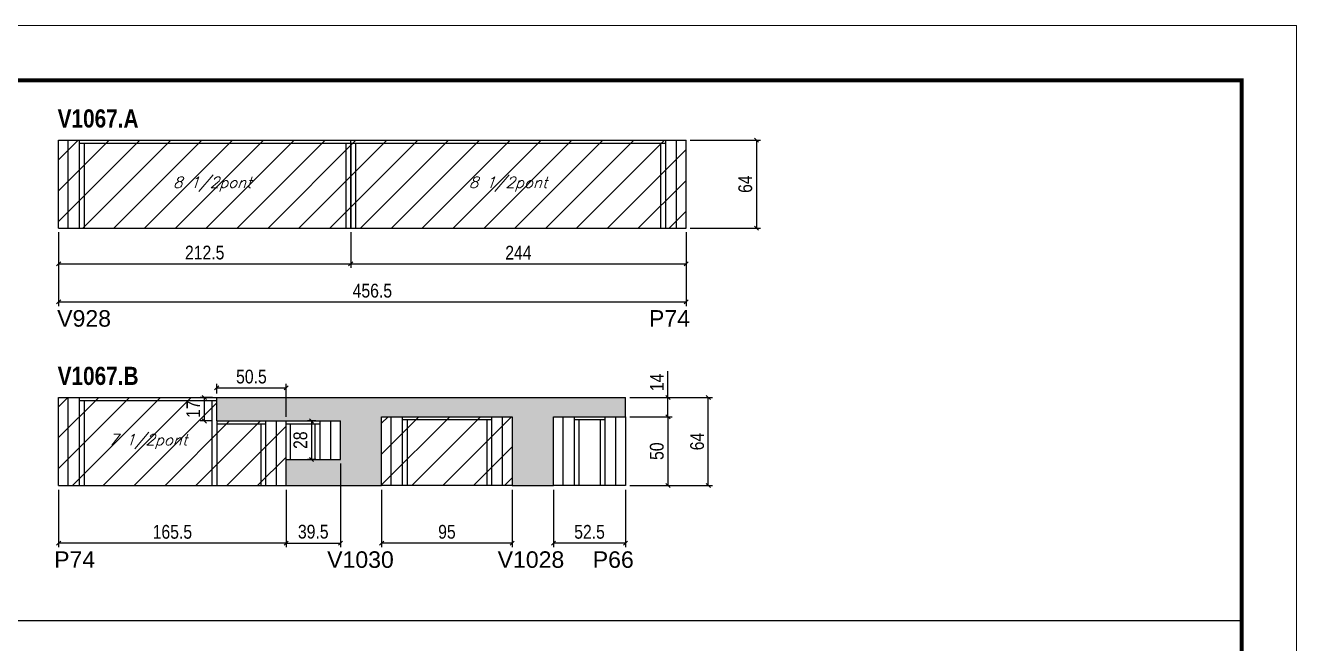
# Model space of a CAD drawing. Extents: x 3309 to 9563, y -2522 to 14608.
# Drawn here: x 5455 to 6379, y 4970 to 5419 of the extents above; entities that cross this region are included whole.
import ezdxf

# ---------------------------------------------------------------- set-up
doc = ezdxf.new("R2010")
doc.units = 0
doc.linetypes.add('DASHED', pattern=[0.75, 0.5, -0.25])
for name, color, linetype in [('5', 5, 'Continuous'), ('COTA', 241, 'Continuous'), ('NOMENCLATURA', 7, 'Continuous'), ('Painéis', 200, 'Continuous'), ('SARR_2.2x7', 40, 'Continuous'), ('SARR_3.5x7', 81, 'Continuous'), ('texto', 7, 'Continuous')]:
    doc.layers.add(name, color=color, linetype=linetype)
for name, color, linetype, lineweight in [('Folhas', 255, 'Continuous', 9), ('Hachura', 251, 'Continuous', 9), ('SARRAFO DE PRESSAO', 251, 'DASHED', 9)]:
    doc.layers.add(name, color=color, linetype=linetype, lineweight=lineweight)
doc.styles.add('COTA TECNICA', font='techl___.ttf', dxfattribs={"height": 10})
doc.styles.add('Romans', font='romans.shx')
doc.styles.get("Standard").update_dxf_attribs({"font": 'arial.ttf'})
doc.styles.add('TECNICA', font='techb___.ttf', dxfattribs={"height": 10})
doc.dimstyles.new('PAINEL', dxfattribs={"dimtxt": 10, "dimasz": 3, "dimexe": 3, "dimexo": 3, "dimgap": 3, "dimtad": 1, "dimdec": 1, "dimzin": 12, "dimdsep": 46, "dimtxsty": 'COTA TECNICA', "dimblk1": 'OBLIQUE', "dimblk2": 'OBLIQUE', "dimsah": 1, "dimcen": 0.9, "dimclrd": 4, "dimclre": 4, "dimclrt": 240, "dimadec": 1, "dimazin": 3, "dimtfac": 1, "dimtdec": 1, "dimtmove": 0, "dimatfit": 3, "dimfxl": 1, "dimtolj": 1, "dimtzin": 12, "dimarcsym": 0})

# ---------------------------------------------------------------- blocks, each defined once
blk = doc.blocks.new('9999999999')
at = {"layer": 'Folhas'}
blk.add_lwpolyline([(98138.98, 34190.21), (99623.98, 34190.21), (99623.98, 35240.21), (98138.98, 35240.21)], close=True, dxfattribs=at)
at = {"layer": 'Folhas', "color": 30, "const_width": 3}
blk.add_lwpolyline([(98213.98, 34230.21), (99583.98, 34230.21), (99583.98, 35200.21), (98213.98, 35200.21)], close=True, dxfattribs=at)
blk = doc.blocks.new('_Oblique')
at = {"color": 0, "linetype": 'ByBlock', "lineweight": -2}
blk.add_line((-0.5, -0.5), (0.5, 0.5), dxfattribs=at)
blk = doc.blocks.new('*D1250')
at = {"layer": 'COTA', "color": 4, "linetype": 'ByBlock', "lineweight": -2, "transparency": 16777216}
for p, q in [((5478.69, 5268.82), (5478.69, 5242.9)), ((5691.19, 5268.82), (5691.19, 5242.9)), ((5478.69, 5245.9), (5691.19, 5245.9))]:
    blk.add_line(p, q, dxfattribs=at)
at = {"layer": 'Defpoints', "color": 0, "linetype": 'ByBlock', "transparency": 16777216}
for p in [(5478.69, 5271.82), (5691.19, 5271.82), (5691.19, 5245.9)]:
    blk.add_point(p, dxfattribs=at)
at = {"layer": 'COTA', "color": 4, "linetype": 'ByBlock', "lineweight": -2, "transparency": 16777216, "xscale": 3, "yscale": 3, "zscale": 3, "rotation": 180}
blk.add_blockref('_Oblique', (5478.69, 5245.9), dxfattribs=at)
at = {"layer": 'COTA', "color": 4, "linetype": 'ByBlock', "lineweight": -2, "transparency": 16777216, "xscale": 3, "yscale": 3, "zscale": 3}
blk.add_blockref('_Oblique', (5691.19, 5245.9), dxfattribs=at)
at = {"layer": 'COTA', "color": 240, "linetype": 'ByBlock', "transparency": 16777216, "insert": (5584.94, 5254.01), "char_height": 10, "attachment_point": 5, "style": 'COTA TECNICA'}
blk.add_mtext('\\A1;212.5', dxfattribs=at)
blk = doc.blocks.new('*D1251')
at = {"layer": 'COTA', "color": 4, "linetype": 'ByBlock', "lineweight": -2, "transparency": 16777216}
for p, q in [((5691.19, 5268.82), (5691.19, 5242.9)), ((5935.19, 5268.82), (5935.19, 5242.9)), ((5691.19, 5245.9), (5935.19, 5245.9))]:
    blk.add_line(p, q, dxfattribs=at)
at = {"layer": 'Defpoints', "color": 0, "linetype": 'ByBlock', "transparency": 16777216}
for p in [(5691.19, 5271.82), (5935.19, 5271.82), (5935.19, 5245.9)]:
    blk.add_point(p, dxfattribs=at)
at = {"layer": 'COTA', "color": 4, "linetype": 'ByBlock', "lineweight": -2, "transparency": 16777216, "xscale": 3, "yscale": 3, "zscale": 3, "rotation": 180}
blk.add_blockref('_Oblique', (5691.19, 5245.9), dxfattribs=at)
at = {"layer": 'COTA', "color": 4, "linetype": 'ByBlock', "lineweight": -2, "transparency": 16777216, "xscale": 3, "yscale": 3, "zscale": 3}
blk.add_blockref('_Oblique', (5935.19, 5245.9), dxfattribs=at)
at = {"layer": 'COTA', "color": 240, "linetype": 'ByBlock', "transparency": 16777216, "insert": (5813.19, 5253.98), "char_height": 10, "attachment_point": 5, "style": 'COTA TECNICA'}
blk.add_mtext('\\A1;244', dxfattribs=at)
blk = doc.blocks.new('*D1253')
at = {"layer": 'COTA', "color": 4, "linetype": 'ByBlock', "lineweight": -2, "transparency": 16777216}
for p, q in [((5478.69, 5268.82), (5478.69, 5215.19)), ((5935.19, 5268.82), (5935.19, 5215.19)), ((5478.69, 5218.19), (5935.19, 5218.19))]:
    blk.add_line(p, q, dxfattribs=at)
at = {"layer": 'Defpoints', "color": 0, "linetype": 'ByBlock', "transparency": 16777216}
for p in [(5478.69, 5271.82), (5935.19, 5271.82), (5935.19, 5218.19)]:
    blk.add_point(p, dxfattribs=at)
at = {"layer": 'COTA', "color": 4, "linetype": 'ByBlock', "lineweight": -2, "transparency": 16777216, "xscale": 3, "yscale": 3, "zscale": 3, "rotation": 180}
blk.add_blockref('_Oblique', (5478.69, 5218.19), dxfattribs=at)
at = {"layer": 'COTA', "color": 4, "linetype": 'ByBlock', "lineweight": -2, "transparency": 16777216, "xscale": 3, "yscale": 3, "zscale": 3}
blk.add_blockref('_Oblique', (5935.19, 5218.19), dxfattribs=at)
at = {"layer": 'COTA', "color": 240, "linetype": 'ByBlock', "transparency": 16777216, "insert": (5706.94, 5226.3), "char_height": 10, "attachment_point": 5, "style": 'COTA TECNICA'}
blk.add_mtext('\\A1;456.5', dxfattribs=at)
blk = doc.blocks.new('*D1254')
at = {"layer": 'COTA', "color": 4, "lineweight": -2, "transparency": 16777216}
for p, q in [((5938.19, 5335.82), (5989.4, 5335.82)), ((5986.4, 5335.82), (5986.4, 5271.82)), ((5938.19, 5271.82), (5989.4, 5271.82))]:
    blk.add_line(p, q, dxfattribs=at)
at = {"layer": 'Defpoints', "color": 0, "transparency": 16777216}
for p in [(5935.19, 5335.82, 0), (5935.19, 5271.82, 0), (5986.4, 5271.82)]:
    blk.add_point(p, dxfattribs=at)
at = {"layer": 'COTA', "color": 4, "lineweight": -2, "transparency": 16777216, "xscale": 3, "yscale": 3, "zscale": 3}
for p, rotation in [((5986.4, 5335.82), 90), ((5986.4, 5271.82), 270)]:
    blk.add_blockref('_Oblique', p, dxfattribs=dict(at, rotation=rotation))
at = {"layer": 'COTA', "color": 240, "transparency": 16777216, "insert": (5978.29, 5303.82), "char_height": 10, "attachment_point": 5, "rotation": 90, "style": 'COTA TECNICA'}
blk.add_mtext('\\A1;64', dxfattribs=at)
blk = doc.blocks.new('*D1255')
at = {"layer": 'COTA', "color": 4, "lineweight": -2, "transparency": 16777216}
for p, q in [((5478.69, 5081.61), (5478.69, 5039.79)), ((5644.19, 5081.61), (5644.19, 5039.79)), ((5644.19, 5042.79), (5478.69, 5042.79))]:
    blk.add_line(p, q, dxfattribs=at)
at = {"layer": 'Defpoints', "color": 0, "transparency": 16777216}
for p in [(5478.69, 5084.61), (5644.19, 5084.61), (5478.69, 5042.79)]:
    blk.add_point(p, dxfattribs=at)
at = {"layer": 'COTA', "color": 4, "lineweight": -2, "transparency": 16777216, "xscale": 3, "yscale": 3, "zscale": 3, "rotation": 180}
blk.add_blockref('_Oblique', (5478.69, 5042.79), dxfattribs=at)
at = {"layer": 'COTA', "color": 4, "lineweight": -2, "transparency": 16777216, "xscale": 3, "yscale": 3, "zscale": 3}
blk.add_blockref('_Oblique', (5644.19, 5042.79), dxfattribs=at)
at = {"layer": 'COTA', "color": 240, "transparency": 16777216, "insert": (5561.44, 5050.9), "char_height": 10, "attachment_point": 5, "style": 'COTA TECNICA'}
blk.add_mtext('\\A1;165.5', dxfattribs=at)
blk = doc.blocks.new('*D1256')
at = {"layer": 'COTA', "color": 4, "lineweight": -2, "transparency": 16777216}
for p, q in [((5713.69, 5081.61), (5713.69, 5039.79)), ((5808.69, 5081.61), (5808.69, 5039.79)), ((5808.69, 5042.79), (5713.69, 5042.79))]:
    blk.add_line(p, q, dxfattribs=at)
at = {"layer": 'Defpoints', "color": 0, "transparency": 16777216}
for p in [(5713.69, 5084.61), (5808.69, 5084.61), (5713.69, 5042.79)]:
    blk.add_point(p, dxfattribs=at)
at = {"layer": 'COTA', "color": 4, "lineweight": -2, "transparency": 16777216, "xscale": 3, "yscale": 3, "zscale": 3, "rotation": 180}
blk.add_blockref('_Oblique', (5713.69, 5042.79), dxfattribs=at)
at = {"layer": 'COTA', "color": 4, "lineweight": -2, "transparency": 16777216, "xscale": 3, "yscale": 3, "zscale": 3}
blk.add_blockref('_Oblique', (5808.69, 5042.79), dxfattribs=at)
at = {"layer": 'COTA', "color": 240, "transparency": 16777216, "insert": (5761.19, 5050.93), "char_height": 10, "attachment_point": 5, "style": 'COTA TECNICA'}
blk.add_mtext('\\A1;95', dxfattribs=at)
blk = doc.blocks.new('*D1257')
at = {"layer": 'COTA', "color": 4, "lineweight": -2, "transparency": 16777216}
for p, q in [((5593.69, 5151.61), (5593.69, 5158.71)), ((5593.69, 5155.71), (5644.19, 5155.71)), ((5644.19, 5134.61), (5644.19, 5158.71))]:
    blk.add_line(p, q, dxfattribs=at)
at = {"layer": 'Defpoints', "color": 0, "transparency": 16777216}
for p in [(5644.19, 5155.71), (5593.69, 5148.61), (5644.19, 5131.61)]:
    blk.add_point(p, dxfattribs=at)
at = {"layer": 'COTA', "color": 4, "lineweight": -2, "transparency": 16777216, "xscale": 3, "yscale": 3, "zscale": 3, "rotation": 180}
blk.add_blockref('_Oblique', (5593.69, 5155.71), dxfattribs=at)
at = {"layer": 'COTA', "color": 4, "lineweight": -2, "transparency": 16777216, "xscale": 3, "yscale": 3, "zscale": 3}
blk.add_blockref('_Oblique', (5644.19, 5155.71), dxfattribs=at)
at = {"layer": 'COTA', "color": 240, "transparency": 16777216, "insert": (5618.94, 5163.82), "char_height": 10, "attachment_point": 5, "style": 'COTA TECNICA'}
blk.add_mtext('\\A1;50.5', dxfattribs=at)
blk = doc.blocks.new('*D1258')
at = {"layer": 'COTA', "color": 4, "lineweight": -2, "transparency": 16777216}
for p, q in [((5590.69, 5148.61), (5581.69, 5148.61)), ((5584.69, 5131.61), (5584.69, 5148.61)), ((5590.69, 5131.61), (5581.69, 5131.61))]:
    blk.add_line(p, q, dxfattribs=at)
at = {"layer": 'Defpoints', "color": 0, "transparency": 16777216}
for p in [(5584.69, 5148.61), (5593.69, 5148.61), (5593.69, 5131.61)]:
    blk.add_point(p, dxfattribs=at)
at = {"layer": 'COTA', "color": 4, "lineweight": -2, "transparency": 16777216, "xscale": 3, "yscale": 3, "zscale": 3}
for p, rotation in [((5584.69, 5148.61), 90), ((5584.69, 5131.61), 270)]:
    blk.add_blockref('_Oblique', p, dxfattribs=dict(at, rotation=rotation))
at = {"layer": 'COTA', "color": 240, "transparency": 16777216, "insert": (5576.61, 5140.11), "char_height": 10, "attachment_point": 5, "rotation": 90, "style": 'COTA TECNICA'}
blk.add_mtext('\\A1;17', dxfattribs=at)
blk = doc.blocks.new('*D1259')
at = {"layer": 'COTA', "color": 4, "lineweight": -2, "transparency": 16777216}
for p, q in [((5683.69, 5100.61), (5683.69, 5039.79)), ((5644.19, 5081.61), (5644.19, 5039.79)), ((5644.19, 5042.79), (5683.69, 5042.79))]:
    blk.add_line(p, q, dxfattribs=at)
at = {"layer": 'Defpoints', "color": 0, "transparency": 16777216}
for p in [(5683.69, 5103.61, 0), (5644.19, 5084.61, 0), (5683.69, 5042.79)]:
    blk.add_point(p, dxfattribs=at)
at = {"layer": 'COTA', "color": 4, "lineweight": -2, "transparency": 16777216, "xscale": 3, "yscale": 3, "zscale": 3, "rotation": 180}
blk.add_blockref('_Oblique', (5644.19, 5042.79), dxfattribs=at)
at = {"layer": 'COTA', "color": 4, "lineweight": -2, "transparency": 16777216, "xscale": 3, "yscale": 3, "zscale": 3}
blk.add_blockref('_Oblique', (5683.69, 5042.79), dxfattribs=at)
at = {"layer": 'COTA', "color": 240, "transparency": 16777216, "insert": (5663.94, 5051.04), "char_height": 10, "attachment_point": 5, "style": 'COTA TECNICA'}
blk.add_mtext('\\A1;39.5', dxfattribs=at)
blk = doc.blocks.new('*D1260')
at = {"layer": 'COTA', "color": 4, "lineweight": -2, "transparency": 16777216}
for p, q in [((5838.69, 5081.61), (5838.69, 5039.79)), ((5891.19, 5081.61), (5891.19, 5039.79)), ((5891.19, 5042.79), (5838.69, 5042.79))]:
    blk.add_line(p, q, dxfattribs=at)
at = {"layer": 'Defpoints', "color": 0, "transparency": 16777216}
for p in [(5838.69, 5084.61), (5891.19, 5084.61), (5838.69, 5042.79)]:
    blk.add_point(p, dxfattribs=at)
at = {"layer": 'COTA', "color": 4, "lineweight": -2, "transparency": 16777216, "xscale": 3, "yscale": 3, "zscale": 3, "rotation": 180}
blk.add_blockref('_Oblique', (5838.69, 5042.79), dxfattribs=at)
at = {"layer": 'COTA', "color": 4, "lineweight": -2, "transparency": 16777216, "xscale": 3, "yscale": 3, "zscale": 3}
blk.add_blockref('_Oblique', (5891.19, 5042.79), dxfattribs=at)
at = {"layer": 'COTA', "color": 240, "transparency": 16777216, "insert": (5864.94, 5050.9), "char_height": 10, "attachment_point": 5, "style": 'COTA TECNICA'}
blk.add_mtext('\\A1;52.5', dxfattribs=at)
blk = doc.blocks.new('*D1261')
at = {"layer": 'COTA', "color": 4, "lineweight": -2, "transparency": 16777216}
for p, q in [((5894.19, 5134.61), (5925.03, 5134.61)), ((5922.03, 5134.61), (5922.03, 5084.61)), ((5894.19, 5084.61), (5925.03, 5084.61))]:
    blk.add_line(p, q, dxfattribs=at)
at = {"layer": 'Defpoints', "color": 0, "transparency": 16777216}
for p in [(5891.19, 5134.61, 0), (5891.19, 5084.61, 0), (5922.03, 5084.61)]:
    blk.add_point(p, dxfattribs=at)
at = {"layer": 'COTA', "color": 4, "lineweight": -2, "transparency": 16777216, "xscale": 3, "yscale": 3, "zscale": 3}
for p, rotation in [((5922.03, 5134.61), 90), ((5922.03, 5084.61), 270)]:
    blk.add_blockref('_Oblique', p, dxfattribs=dict(at, rotation=rotation))
at = {"layer": 'COTA', "color": 240, "transparency": 16777216, "insert": (5913.92, 5109.61), "char_height": 10, "attachment_point": 5, "rotation": 90, "style": 'COTA TECNICA'}
blk.add_mtext('\\A1;50', dxfattribs=at)
blk = doc.blocks.new('*D1262')
at = {"layer": 'COTA', "color": 4, "lineweight": -2, "transparency": 16777216}
for p, q in [((5922.03, 5148.61), (5922.03, 5167.72)), ((5894.19, 5148.61), (5925.03, 5148.61)), ((5922.03, 5134.61), (5922.03, 5148.61)), ((5894.19, 5134.61), (5925.03, 5134.61))]:
    blk.add_line(p, q, dxfattribs=at)
at = {"layer": 'Defpoints', "color": 0, "transparency": 16777216}
for p in [(5891.19, 5148.61, 0), (5922.03, 5148.61), (5891.19, 5134.61, 0)]:
    blk.add_point(p, dxfattribs=at)
at = {"layer": 'COTA', "color": 4, "lineweight": -2, "transparency": 16777216, "xscale": 3, "yscale": 3, "zscale": 3}
for p, rotation in [((5922.03, 5148.61), 90), ((5922.03, 5134.61), 270)]:
    blk.add_blockref('_Oblique', p, dxfattribs=dict(at, rotation=rotation))
at = {"layer": 'COTA', "color": 240, "transparency": 16777216, "insert": (5913.96, 5159.66), "char_height": 10, "attachment_point": 5, "rotation": 90, "style": 'COTA TECNICA'}
blk.add_mtext('\\A1;14', dxfattribs=at)
blk = doc.blocks.new('*D1263')
at = {"layer": 'COTA', "color": 4, "lineweight": -2, "transparency": 16777216}
for p, q in [((5897.19, 5148.61), (5954.35, 5148.61)), ((5951.35, 5084.61), (5951.35, 5148.61)), ((5894.19, 5084.61), (5954.35, 5084.61))]:
    blk.add_line(p, q, dxfattribs=at)
at = {"layer": 'Defpoints', "color": 0, "transparency": 16777216}
for p in [(5894.19, 5148.61), (5951.35, 5148.61), (5891.19, 5084.61, 0)]:
    blk.add_point(p, dxfattribs=at)
at = {"layer": 'COTA', "color": 4, "lineweight": -2, "transparency": 16777216, "xscale": 3, "yscale": 3, "zscale": 3}
for p, rotation in [((5951.35, 5148.61), 90), ((5951.35, 5084.61), 270)]:
    blk.add_blockref('_Oblique', p, dxfattribs=dict(at, rotation=rotation))
at = {"layer": 'COTA', "color": 240, "transparency": 16777216, "insert": (5943.25, 5116.61), "char_height": 10, "attachment_point": 5, "rotation": 90, "style": 'COTA TECNICA'}
blk.add_mtext('\\A1;64', dxfattribs=at)
blk = doc.blocks.new('*D1264')
at = {"layer": 'COTA', "color": 4, "lineweight": -2, "transparency": 16777216}
for p, q in [((5665.69, 5131.61), (5659.7, 5131.61)), ((5662.7, 5131.61), (5662.7, 5103.61)), ((5665.69, 5103.61), (5659.7, 5103.61))]:
    blk.add_line(p, q, dxfattribs=at)
at = {"layer": 'Defpoints', "color": 0, "transparency": 16777216}
for p in [(5668.69, 5131.61), (5662.7, 5103.61), (5668.69, 5103.61)]:
    blk.add_point(p, dxfattribs=at)
at = {"layer": 'COTA', "color": 4, "lineweight": -2, "transparency": 16777216, "xscale": 3, "yscale": 3, "zscale": 3}
for p, rotation in [((5662.7, 5131.61), 90), ((5662.7, 5103.61), 270)]:
    blk.add_blockref('_Oblique', p, dxfattribs=dict(at, rotation=rotation))
at = {"layer": 'COTA', "color": 240, "transparency": 16777216, "insert": (5654.61, 5117.61), "char_height": 10, "attachment_point": 5, "rotation": 90, "style": 'COTA TECNICA'}
blk.add_mtext('\\A1;28', dxfattribs=at)

msp = doc.modelspace()

# ---------------------------------------------------------------- hatches: boundary and pattern name
at = {"layer": 'COTA'}
h = msp.add_hatch(dxfattribs=at)
h.set_pattern_fill('AR-CONC', color=256, scale=0.03)
h.paths.add_polyline_path([(5713.69, 5134.61), (5808.69, 5134.61), (5808.69, 5084.61), (5838.69, 5084.61), (5838.69, 5134.61), (5891.19, 5134.61), (5891.19, 5148.61), (5593.69, 5148.61), (5593.69, 5131.61), (5683.69, 5131.61), (5683.69, 5103.61), (5644.19, 5103.61), (5644.19, 5084.61), (5713.69, 5084.61)])
at = {"layer": 'Hachura', "linetype": 'ByBlock'}
h = msp.add_hatch(dxfattribs=at)
h.set_pattern_fill('ANSI31', color=256, scale=5)
h.paths.add_polyline_path([(5691.19, 5335.82), (5478.69, 5335.82), (5478.69, 5271.82), (5691.19, 5271.82)])
h.paths.add_polyline_path([(5691.19, 5335.82), (5691.19, 5271.82), (5935.19, 5271.82), (5935.19, 5335.82)])
h = msp.add_hatch(dxfattribs=at)
h.set_pattern_fill('ANSI31', color=256, scale=5)
h.paths.add_polyline_path([(5593.69, 5131.61), (5593.69, 5148.61), (5478.69, 5148.61), (5478.69, 5084.61), (5644.19, 5084.61), (5644.19, 5131.61)])
h.paths.add_polyline_path([(5713.69, 5134.61), (5713.69, 5084.61), (5808.69, 5084.61), (5808.69, 5134.61)])

# ---------------------------------------------------------------- linework, layer by layer
at = {"layer": 'COTA'}
for p, q in [((5593.69, 5148.61, 0), (5891.19, 5148.61, 0)), ((5891.19, 5134.61, 0), (5891.19, 5148.61, 0)), ((5593.69, 5131.61, 0), (5593.69, 5084.61, 0)), ((5644.19, 5084.61, 0), (5713.69, 5084.61, 0)), ((5808.69, 5084.61, 0), (5838.69, 5084.61, 0)), ((4969.37, 4986.43), (6339.37, 4986.43))]:
    msp.add_line(p, q, dxfattribs=at)
at = {"layer": 'Painéis', "linetype": 'ByBlock'}
for p, q in [((5478.69, 5335.82, 0), (5935.19, 5335.82, 0)), ((5478.69, 5271.82, 0), (5478.69, 5335.82, 0)), ((5691.19, 5271.82, 0), (5691.19, 5335.82, 0)), ((5935.19, 5271.82, 0), (5935.19, 5335.82, 0)), ((5478.69, 5271.82, 0), (5935.19, 5271.82, 0)), ((5478.69, 5148.61, 0), (5593.69, 5148.61, 0)), ((5478.69, 5084.61, 0), (5478.69, 5148.61, 0)), ((5593.69, 5131.61, 0), (5593.69, 5148.61, 0)), ((5713.69, 5084.61, 0), (5713.69, 5134.61, 0)), ((5713.69, 5134.61, 0), (5808.69, 5134.61, 0)), ((5808.69, 5134.61, 0), (5808.69, 5084.61, 0)), ((5838.69, 5084.61, 0), (5838.69, 5134.61, 0)), ((5838.69, 5134.61, 0), (5891.19, 5134.61, 0)), ((5891.19, 5134.61, 0), (5891.19, 5084.61, 0)), ((5593.69, 5131.61, 0), (5683.69, 5131.61, 0)), ((5644.19, 5084.61, 0), (5644.19, 5131.61, 0)), ((5683.69, 5103.61, 0), (5683.69, 5131.61, 0)), ((5644.19, 5103.61, 0), (5683.69, 5103.61, 0)), ((5478.69, 5084.61, 0), (5644.19, 5084.61, 0)), ((5808.69, 5084.61, 0), (5713.69, 5084.61, 0)), ((5891.19, 5084.61, 0), (5838.69, 5084.61, 0))]:
    msp.add_line(p, q, dxfattribs=at)
at = {"layer": 'SARR_2.2x7', "linetype": 'Continuous'}
for p, q in [((5485.69, 5271.82, 0), (5485.69, 5335.82, 0)), ((5493.69, 5333.62, 0), (5691.19, 5333.62, 0)), ((5691.19, 5333.62, 0), (5920.19, 5333.62, 0)), ((5928.19, 5271.82, 0), (5928.19, 5335.82, 0)), ((5485.69, 5084.61, 0), (5485.69, 5148.61, 0)), ((5493.69, 5146.41, 0), (5593.69, 5146.41, 0)), ((5720.69, 5084.61, 0), (5720.69, 5134.61, 0)), ((5801.69, 5084.61, 0), (5801.69, 5134.61, 0)), ((5845.69, 5084.61, 0), (5845.69, 5134.61, 0)), ((5884.19, 5084.61, 0), (5884.19, 5134.61, 0)), ((5593.69, 5129.41, 0), (5629.19, 5129.41, 0)), ((5637.19, 5084.61, 0), (5637.19, 5131.61, 0)), ((5643.69, 5129.41, 0), (5668.69, 5129.41, 0)), ((5676.69, 5103.61, 0), (5676.69, 5131.61, 0)), ((5793.69, 5132.41, 0), (5728.69, 5132.41, 0)), ((5876.19, 5132.41, 0), (5853.69, 5132.41, 0))]:
    msp.add_line(p, q, dxfattribs=at)
at = {"layer": 'SARR_3.5x7'}
for p, q in [((5493.69, 5335.82, 0), (5493.69, 5271.82, 0)), ((5497.19, 5333.62, 0), (5497.19, 5271.82, 0)), ((5687.69, 5333.62, 0), (5687.69, 5271.82, 0)), ((5691.19, 5333.62, 0), (5691.19, 5271.82, 0)), ((5694.69, 5333.62, 0), (5694.69, 5271.82, 0)), ((5916.69, 5333.62, 0), (5916.69, 5271.82, 0)), ((5920.19, 5335.82, 0), (5920.19, 5271.82, 0)), ((5493.69, 5148.61, 0), (5493.69, 5084.61, 0)), ((5497.19, 5146.41, 0), (5497.19, 5084.61, 0)), ((5590.19, 5146.41, 0), (5590.19, 5084.61, 0)), ((5728.69, 5134.61, 0), (5728.69, 5084.61, 0)), ((5793.69, 5134.61, 0), (5793.69, 5084.61, 0)), ((5853.69, 5134.61, 0), (5853.69, 5084.61, 0)), ((5876.19, 5134.61, 0), (5876.19, 5084.61, 0)), ((5625.69, 5129.41, 0), (5625.69, 5084.61, 0)), ((5629.19, 5131.61, 0), (5629.19, 5084.61, 0)), ((5647.19, 5129.41, 0), (5647.19, 5103.61, 0)), ((5665.19, 5129.41, 0), (5665.19, 5103.61, 0)), ((5668.69, 5131.61, 0), (5668.69, 5103.61, 0)), ((5732.19, 5132.41, 0), (5732.19, 5084.61, 0)), ((5790.19, 5132.41, 0), (5790.19, 5084.61, 0)), ((5857.19, 5132.41, 0), (5857.19, 5084.61, 0)), ((5872.69, 5132.41, 0), (5872.69, 5084.61, 0))]:
    msp.add_line(p, q, dxfattribs=at)

# ---------------------------------------------------------------- block references
at = {"layer": 'SARRAFO DE PRESSAO', "color": 6, "linetype": 'ByBlock'}
msp.add_blockref('9999999999', (-93244.61, -29820.95), dxfattribs=at)

# ---------------------------------------------------------------- texts
at = {"layer": '5', "linetype": 'Continuous'}
for s, rotation, p in [('V928', 0.00004, (5477.63, 5200.18, 0)), ('P74', 0.00004, (5908.21, 5200.18, 0)), ('P74', 359.99996, (5475.41, 5024.78, 0)), ('V1030', 359.99996, (5674.06, 5024.78, 0)), ('V1028', 359.99996, (5798.09, 5024.78, 0)), ('P66', 359.99996, (5867.3, 5024.78, 0))]:
    msp.add_text(s, height=12, rotation=rotation, dxfattribs=at).set_placement(p)
at = {"layer": 'NOMENCLATURA', "style": 'TECNICA'}
for s, p in [('V1067.A', (5477.97, 5345, 0)), ('V1067.B', (5477.97, 5157.79, 0))]:
    msp.add_text(s, height=13.2, dxfattribs=at).set_placement(p)
at = {"layer": 'texto', "color": 2, "char_height": 8, "attachment_point": 5, "style": 'Romans'}
for s, insert in [('{\\Q19;\\C256;8 1/2pont}', (5590.44, 5303.82, 0)), ('{\\Q19;\\C256;8 1/2pont}', (5805.69, 5303.82, 0)), ('{\\Q19;\\C256;7 1/2pont}', (5543.69, 5116.61, 0))]:
    msp.add_mtext(s, dxfattribs=dict(at, insert=insert))

# ---------------------------------------------------------------- dimensions: what is measured, and where the dimension line sits
at = {"layer": 'COTA'}
for base, p1, p2, picture, middle in [((5986.4, 5271.82), (5935.19, 5335.82, 0), (5935.19, 5271.82, 0), '*D1254', (5978.29, 5303.82)), ((5922.03, 5148.61), (5891.19, 5134.61, 0), (5891.19, 5148.61, 0), '*D1262', (5913.96, 5159.66)), ((5584.69, 5148.61, 0), (5593.69, 5131.61, 0), (5593.69, 5148.61, 0), '*D1258', (5576.61, 5140.11, 0)), ((5951.35, 5148.61), (5891.19, 5084.61, 0), (5894.19, 5148.61), '*D1263', (5943.25, 5116.61)), ((5662.7, 5103.61, 0), (5668.69, 5131.61, 0), (5668.69, 5103.61, 0), '*D1264', (5654.61, 5117.61, 0)), ((5922.03, 5084.61), (5891.19, 5134.61, 0), (5891.19, 5084.61, 0), '*D1261', (5913.92, 5109.61))]:
    dim = msp.add_linear_dim(base=base, p1=p1, p2=p2, angle=90, dimstyle='PAINEL', dxfattribs=at)
    dim.commit()
    dim.dimension.update_dxf_attribs({"geometry": picture, "text_midpoint": middle})
at = {"layer": 'COTA', "linetype": 'ByBlock'}
for base, p2, picture, middle in [((5691.19, 5245.9, 0), (5691.19, 5271.82, 0), '*D1250', (5584.94, 5254.01, 0)), ((5935.19, 5218.19, 0), (5935.19, 5271.82, 0), '*D1253', (5706.94, 5226.3, 0))]:
    dim = msp.add_linear_dim(base=base, p1=(5478.69, 5271.82, 0), p2=p2, dimstyle='PAINEL', dxfattribs=at)
    dim.commit()
    dim.dimension.update_dxf_attribs({"geometry": picture, "text_midpoint": middle})
dim = msp.add_linear_dim(base=(5935.19, 5245.9, 0), p1=(5691.19, 5271.82, 0), p2=(5935.19, 5271.82, 0), dimstyle='PAINEL', override={"dimtmove": 1}, dxfattribs=at)
dim.commit()
dim.dimension.update_dxf_attribs({"geometry": '*D1251', "text_midpoint": (5813.19, 5253.98, 0)})
at = {"layer": 'COTA'}
for base, p1, p2, picture, middle in [((5644.19, 5155.71, 0), (5593.69, 5148.61, 0), (5644.19, 5131.61, 0), '*D1257', (5618.94, 5163.82, 0)), ((5683.69, 5042.79), (5644.19, 5084.61, 0), (5683.69, 5103.61, 0), '*D1259', (5663.94, 5051.04)), ((5478.69, 5042.79, 0), (5644.19, 5084.61, 0), (5478.69, 5084.61, 0), '*D1255', (5561.44, 5050.9, 0)), ((5713.69, 5042.79, 0), (5808.69, 5084.61, 0), (5713.69, 5084.61, 0), '*D1256', (5761.19, 5050.93, 0)), ((5838.69, 5042.79, 0), (5891.19, 5084.61, 0), (5838.69, 5084.61, 0), '*D1260', (5864.94, 5050.9, 0))]:
    dim = msp.add_linear_dim(base=base, p1=p1, p2=p2, dimstyle='PAINEL', dxfattribs=at)
    dim.commit()
    dim.dimension.update_dxf_attribs({"geometry": picture, "text_midpoint": middle})

doc.saveas('drawing.dxf')
